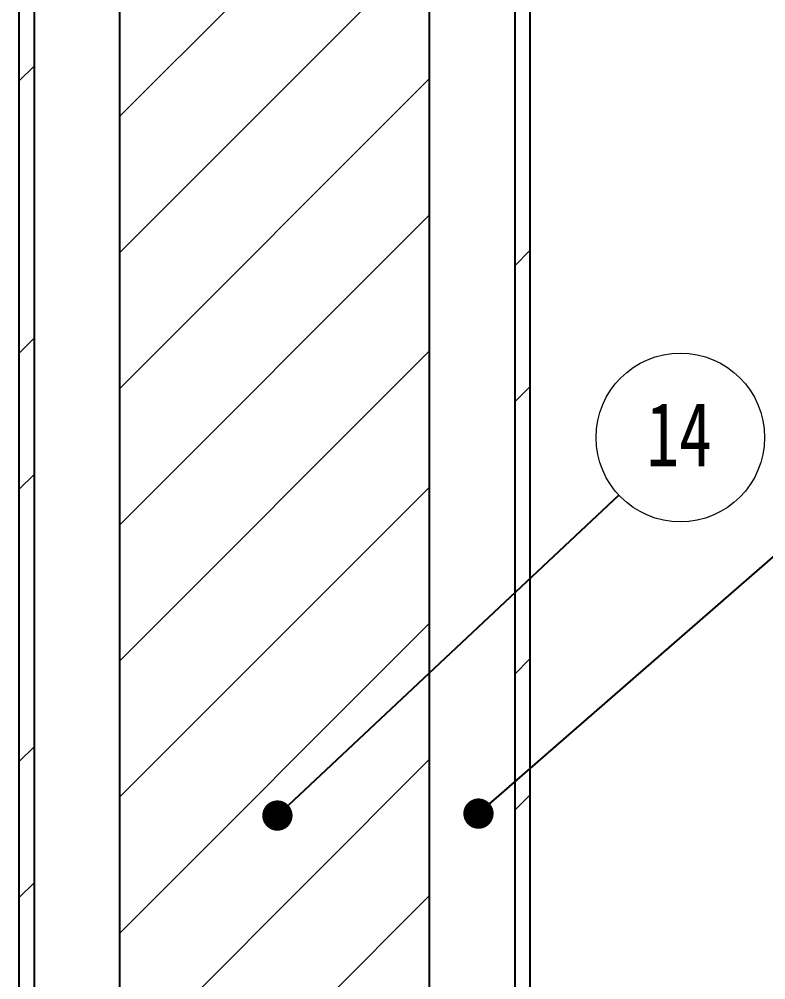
# Paper-space layout 'Sheet12' of a CAD drawing. Header units: millimetres. Extents: x 2 to 418, y -7 to 305.
# Drawn here: x 143.13 to 167.77, y 230.22 to 261.91 of the extents above; entities that cross this region are included whole.
import ezdxf

# ---------------------------------------------------------------- set-up
doc = ezdxf.new("R2010")
doc.units = ezdxf.units.MM
doc.styles.add('SLDTEXTSTYLE0', font='TXT', dxfattribs={"width": 0.75})
doc.dimstyles.new('SLDDIMSTYLE3', dxfattribs={"dimtxt": 0.18, "dimasz": 1, "dimexe": 0, "dimexo": 0.0625, "dimgap": 0, "dimtad": 0, "dimtih": 1, "dimtoh": 1, "dimdec": 0, "dimrnd": 1e-09, "dimzin": 0, "dimdsep": 46, "dimtxsty": 'Standard', "dimblk1": 'DOT', "dimblk2": 'DOT', "dimsah": 1, "dimcen": 0.09, "dimadec": 0, "dimazin": 0, "dimtfac": 1, "dimtdec": 0, "dimtofl": 0, "dimtmove": 0, "dimatfit": 3, "dimldrblk": 'DOT', "dimfxl": 1, "dimfrac": 2, "dimtolj": 1, "dimtzin": 0, "dimarcsym": 0})

# ---------------------------------------------------------------- blocks, each defined once
blk = doc.blocks.new('SW_NOTE_142')
at = {"color": 0, "linetype": 'Continuous', "lineweight": 0}
blk.add_circle((2.029, 1.903), 2.782, dxfattribs=at)
at = {"color": 0, "linetype": 'Continuous', "lineweight": 0, "insert": (1.987, 3.065), "char_height": 2.1167, "attachment_point": 2, "style": 'SLDTEXTSTYLE0'}
blk.add_mtext('14', dxfattribs=at)
blk = doc.blocks.new('_DOT')
at = {"color": 0, "linetype": 'ByBlock', "lineweight": -2}
blk.add_line((-0.5, 0), (-1, 0), dxfattribs=at)
at = {"color": 0, "linetype": 'ByBlock', "const_width": 0.5}
blk.add_lwpolyline([(-0.25, 0, 1), (0.25, 0, 1)], format="xyb", close=True, dxfattribs=at)

psp = doc.layouts.new('Sheet12')

# ---------------------------------------------------------------- hatches: boundary and pattern name
at = {"linetype": 'Continuous', "lineweight": 18}
h = psp.add_hatch(dxfattribs=at)
h.set_pattern_fill('ANSI32', style=0)
h.paths.add_polyline_path([(143.1291, 275.5665), (143.1291, 197.1819), (143.6291, 197.1819), (143.6291, 275.5665)], flags=0)
h = psp.add_hatch(dxfattribs=at)
h.set_pattern_fill('ANSI32', style=0)
h.paths.add_polyline_path([(159.9829, 197.1819), (159.9829, 275.5665), (159.4829, 275.5665), (159.4829, 197.1819)], flags=0)
h = psp.add_hatch(dxfattribs=at)
h.set_pattern_fill('ANSI31', style=0)
edge = h.paths.add_edge_path(flags=0)
edge.add_line((149.1162, 272.6499), (149.1162, 270.6332))
edge.add_line((149.1162, 270.6332), (146.4509, 270.6332))
edge.add_line((146.4509, 270.6332), (146.4509, 186.0178))
edge.add_line((146.4509, 186.0178), (148.8637, 186.0178))
edge.add_line((148.8637, 186.0178), (148.8637, 104.2686))
edge.add_line((148.8637, 104.2686), (149.1162, 104.2686))
edge.add_line((149.1162, 104.2686), (149.1162, 102.2519))
edge.add_line((149.1162, 102.2519), (149.963, 101.615))
edge.add_ellipse((151.5482, 102.6687), major_axis=(-2.1757, 0), ratio=0.7071068, start_angle=43.22853, end_angle=68.41854)
edge.add_line((150.748, 101.2381), (150.748, 102.5563))
edge.add_ellipse((151.5482, 102.6687), major_axis=(-0.8159, 0), ratio=0.7071068, start_angle=-11.22708, end_angle=11.22708, ccw=False)
edge.add_line((150.748, 102.781), (150.748, 104.2686))
edge.add_line((150.748, 104.2686), (152.3797, 104.2686))
edge.add_line((152.3797, 104.2686), (152.3797, 101.247))
edge.add_ellipse((151.5482, 102.6687), major_axis=(2.1757, 0), ratio=0.7071068, start_angle=292.46855, end_angle=316.77147)
edge.add_line((153.1335, 101.615), (154.0115, 102.2754))
edge.add_line((154.0115, 102.2754), (154.0115, 104.2686))
edge.add_line((154.0115, 104.2686), (154.2483, 104.2686))
edge.add_line((154.2483, 104.2686), (154.2483, 186.0178))
edge.add_line((154.2483, 186.0178), (156.6612, 186.0178))
edge.add_line((156.6612, 186.0178), (156.6612, 270.6332))
edge.add_line((156.6612, 270.6332), (154.0115, 270.6332))
edge.add_line((154.0115, 270.6332), (154.0115, 272.6264))
edge.add_line((154.0115, 272.6264), (153.1335, 273.2868))
edge.add_ellipse((151.5482, 272.2331), major_axis=(2.1757, 0), ratio=0.7071068, start_angle=43.22853, end_angle=67.53145)
edge.add_line((152.3797, 273.6548), (152.3797, 270.6332))
edge.add_line((152.3797, 270.6332), (150.748, 270.6332))
edge.add_line((150.748, 270.6332), (150.748, 272.1208))
edge.add_ellipse((151.5482, 272.2331), major_axis=(-0.8159, 0), ratio=0.7071068, start_angle=-11.22708, end_angle=11.22708, ccw=False)
edge.add_line((150.748, 272.3455), (150.748, 273.6637))
edge.add_ellipse((151.5482, 272.2331), major_axis=(-2.1757, 0), ratio=0.7071068, start_angle=291.58146, end_angle=316.77147)
edge.add_line((149.963, 273.2868), (149.1162, 272.6499))

# ---------------------------------------------------------------- linework, layer by layer
at = {"color": 7, "linetype": 'Continuous', "lineweight": 25}
for p, q in [((143.1291, 197.1819), (143.1291, 275.5665)), ((143.6291, 197.1819), (143.6291, 275.5665)), ((159.4829, 275.5665), (159.4829, 197.1819)), ((159.9829, 275.5665), (159.9829, 197.1819)), ((146.4509, 186.0178), (146.4509, 270.6332)), ((156.6612, 270.6332), (156.6612, 186.0178))]:
    psp.add_line(p, q, dxfattribs=at)

# ---------------------------------------------------------------- block references
at = {"color": 7, "linetype": 'Continuous', "lineweight": 0}
psp.add_blockref('SW_NOTE_142', (162.9215, 246.207), dxfattribs=at)

# ---------------------------------------------------------------- leaders
for points in [[(151.6519, 235.6388), (162.9215, 246.207)], [(158.2882, 235.7039), (168.4944, 244.5906)]]:
    psp.add_leader(points, dimstyle='SLDDIMSTYLE3', dxfattribs=at)

doc.saveas('drawing.dxf')
